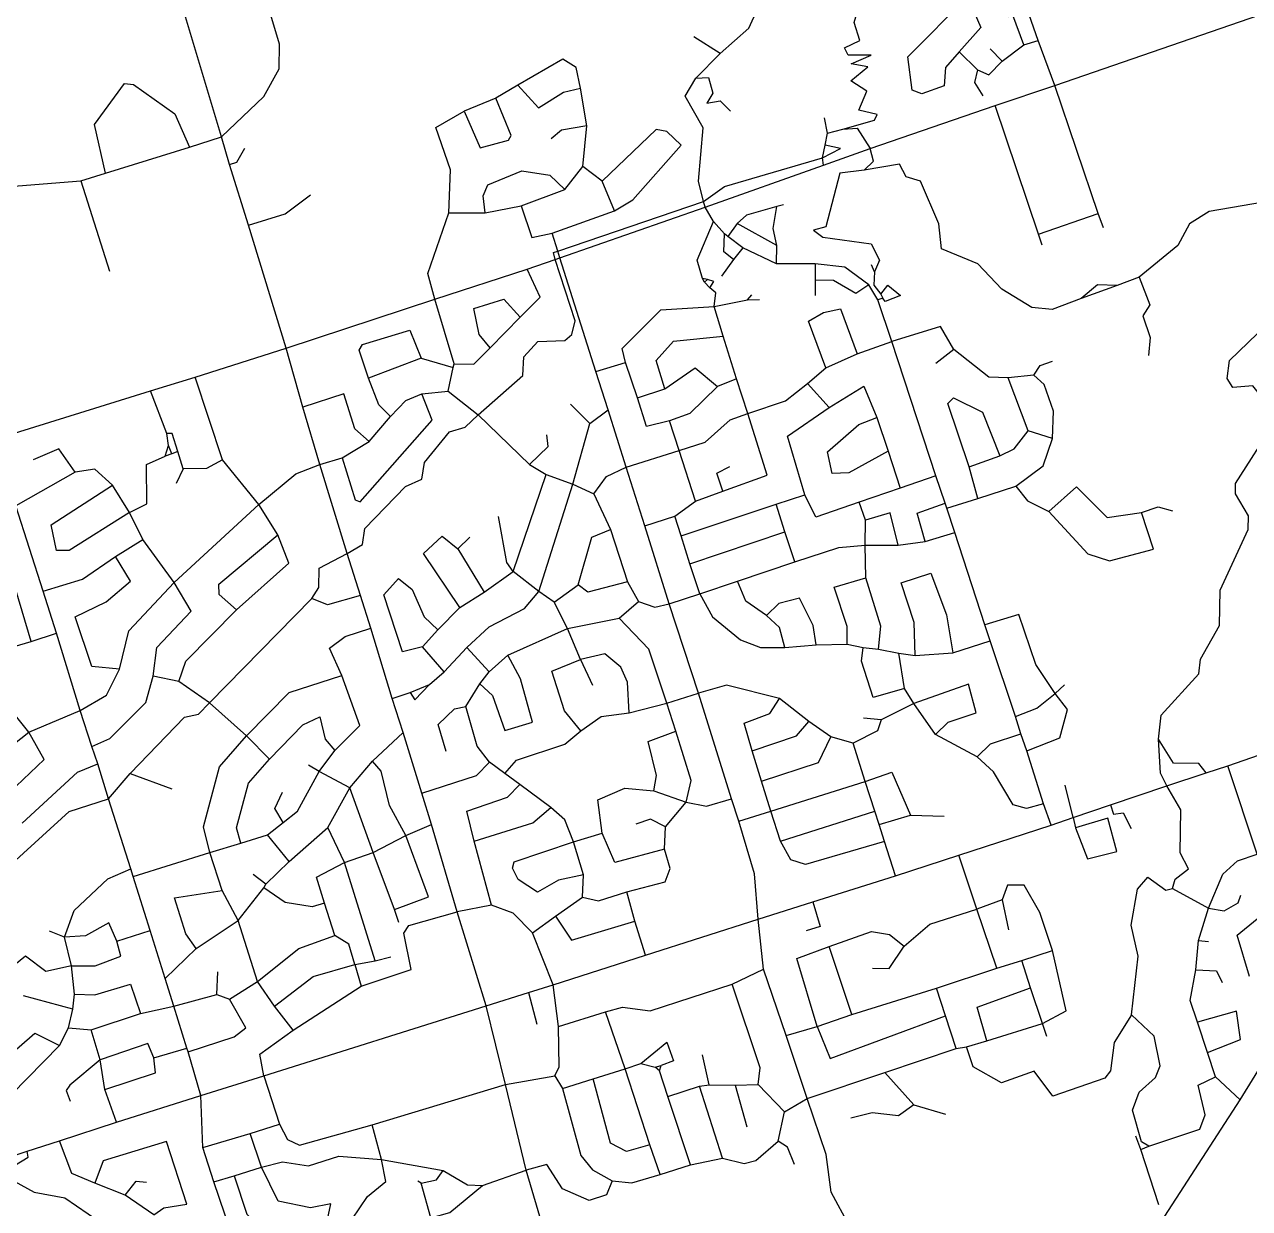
# Model space of a CAD drawing. Header units: metres. Extents: x 609554 to 651406, y 4826501 to 4857446.
# Drawn here: x 641570 to 644985, y 4846163 to 4849465 of the extents above; entities that cross this region are included whole.
import ezdxf

# ---------------------------------------------------------------- set-up
doc = ezdxf.new("R2010")
doc.units = ezdxf.units.M

msp = doc.modelspace()

# ---------------------------------------------------------------- linework, layer by layer
at = {"layer": 'ROADS'}
for points in [[(642118.6, 4849151.5), (641985.4, 4849598.6), (641841.4, 4850011.1)], [(642118.6, 4849151.5), (642237.2, 4849264.1), (642279.3, 4849341.3), (642280.2, 4849410), (642134.5, 4849898.6)], [(643851.6, 4849172.8), (643939.6, 4849197.4), (643947, 4849213.3), (643895.5, 4849225.8), (643918.6, 4849278.5), (643873.7, 4849307.6), (643921, 4849346.9), (643874.3, 4849355.1), (643930.3, 4849379.3), (643865.7, 4849378.7), (643855.7, 4849399.2), (643898.2, 4849419.7), (643882.7, 4849469.7), (643895.1, 4849511.2), (643968.9, 4849578.6), (644087.5, 4849616.9), (644132.7, 4849701.1)], [(643509.7, 4849383.6), (643589.6, 4849454.1), (643632.9, 4849550.8), (643708.5, 4849644)], [(644395.8, 4849420.2), (644326.9, 4849617.4)], [(644175.3, 4849388), (644137.3, 4849344.5), (644133.9, 4849293.4), (644071.6, 4849271.2), (644044.4, 4849281.7), (644032.9, 4849374.6), (644198.5, 4849542.5)], [(644198.5, 4849542.5), (644236, 4849456.2), (644175.3, 4849388)], [(644442.4, 4849294.2), (645202.4, 4849557.4)], [(644356, 4849407.6), (644325.2, 4849490.9), (644311.2, 4849486.4), (644303.7, 4849506.2)], [(643509.7, 4849383.6), (643435.6, 4849429.8)], [(644295.5, 4849362.7), (644261.7, 4849397.1)], [(644295.5, 4849362.7), (644356, 4849407.6)], [(644356, 4849407.6), (644395.8, 4849420.2)], [(644442.4, 4849294.2), (644395.8, 4849420.2)], [(643119.8, 4849286.9), (643108, 4849344.4), (643070.6, 4849367.6), (642944.7, 4849295.7)], [(643441.1, 4849315), (643509.7, 4849383.6)], [(644175.3, 4849388), (644226.8, 4849337.9)], [(644226.8, 4849337.9), (644258, 4849324.6), (644295.5, 4849362.7)], [(644226.8, 4849337.9), (644218.4, 4849303.2), (644241.2, 4849265.6)], [(641795.2, 4849050.4), (641764.7, 4849185.4), (641848.2, 4849300.2), (641873.6, 4849297.5), (641988.8, 4849215.8), (642029.8, 4849122.7)], [(642944.7, 4849295.7), (642883.6, 4849258.7)], [(642944.7, 4849295.7), (643002.6, 4849231.8), (643072.3, 4849276), (643119.8, 4849286.9)], [(643463.1, 4848971.1), (643448.4, 4849027.9), (643461.8, 4849176.1), (643411.8, 4849264.8), (643441.1, 4849315)], [(643441.1, 4849315), (643476.8, 4849316.4), (643488.8, 4849272.8), (643472.5, 4849244.9), (643509.5, 4849251.3), (643538.3, 4849222.9)], [(644275.7, 4849238.4), (644442.4, 4849294.2)], [(644563.2, 4848937.8), (644442.4, 4849294.2)], [(642883.6, 4849258.7), (642795.7, 4849223.1)], [(642795.7, 4849223.1), (642840.4, 4849120.9), (642919.4, 4849142.3), (642926.9, 4849155.4), (642883.6, 4849258.7)], [(643137.9, 4849182.3), (643119.8, 4849286.9)], [(642753.2, 4848939.3), (642757.3, 4849059.4), (642716.4, 4849177.6), (642795.7, 4849223.1)], [(643927.3, 4849118.5), (644275.7, 4849238.4)], [(644396.5, 4848880.1), (644275.7, 4849238.4)], [(643808.5, 4849161.2), (643799.7, 4849203.9)], [(642029.8, 4849122.7), (642118.6, 4849151.5)], [(642141.2, 4849074.4), (642118.6, 4849151.5)], [(643137.9, 4849182.3), (643066.6, 4849169.5), (643038.5, 4849145.5)], [(643126.8, 4849068.4), (643137.9, 4849182.3)], [(643214.7, 4848944.6), (643265.8, 4848975.6), (643400.2, 4849127.9), (643360.6, 4849166.2), (643331.2, 4849171.7), (643180.3, 4849028)], [(643801.9, 4849128), (643808.5, 4849161.2)], [(643808.5, 4849161.2), (643851.6, 4849172.8)], [(643851.6, 4849172.8), (643891.3, 4849175.7), (643927.3, 4849118.5)], [(641795.2, 4849050.4), (642029.8, 4849122.7)], [(642141.2, 4849074.4), (642161.9, 4849080.2), (642184.3, 4849119.4)], [(643794.2, 4849092.8), (643801.9, 4849128)], [(643794.2, 4849092.8), (643844.5, 4849118.7), (643801.9, 4849128)], [(643797.5, 4849072.7), (643927.3, 4849118.5)], [(643910.9, 4849058.4), (643936.8, 4849083.4), (643927.3, 4849118.5)], [(643463.1, 4848971.1), (643521.3, 4849012.5), (643794.2, 4849092.8)], [(643797.5, 4849072.7), (643794.2, 4849092.8)], [(641726.7, 4849028.7), (641795.2, 4849050.4)], [(642193.8, 4848905.1), (642141.2, 4849074.4)], [(642854.5, 4848939.1), (642848.2, 4848987), (642861.4, 4849017.2), (642956.5, 4849056.9), (643034.5, 4849044.4), (643076.5, 4849004.1)], [(643076.5, 4849004.1), (643126.8, 4849068.4)], [(643180.3, 4849028), (643126.8, 4849068.4)], [(643467.7, 4848955.6), (643797.5, 4849072.7)], [(643910.9, 4849058.4), (643842.6, 4849049.9), (643804.1, 4848900.6), (643769.9, 4848890.8), (643795.9, 4848871.6), (643929.8, 4848853), (643953.1, 4848806.9), (643939.3, 4848774.6)], [(644516, 4848700.8), (644434.7, 4848669.4), (644378.2, 4848675), (644295, 4848726.2), (644227.8, 4848797.2), (644126, 4848839), (644118.8, 4848908.9), (644067.5, 4849027.7), (644028.1, 4849040), (644009, 4849075.2), (643910.9, 4849058.4)], [(641318.2, 4848954.2), (641505.3, 4849010.7), (641726.7, 4849028.7)], [(641726.7, 4849028.7), (641806.7, 4848776.6)], [(643214.7, 4848944.6), (643180.3, 4849028)], [(642193.8, 4848905.1), (642296.8, 4848937), (642367.4, 4848989.3)], [(642954.6, 4848958.9), (643076.5, 4849004.1)], [(642854.5, 4848939.1), (642954.6, 4848958.9)], [(642954.6, 4848958.9), (642984.4, 4848870.4), (643041.1, 4848882.5)], [(643056.5, 4848832.4), (643463.1, 4848971.1)], [(643062.2, 4848814), (643467.7, 4848955.6)], [(643467.7, 4848955.6), (643463.1, 4848971.1)], [(643490.3, 4848915.2), (643467.7, 4848955.6)], [(643667.6, 4848956.6), (643582.9, 4848932.4), (643556.2, 4848909.2)], [(643667.4, 4848848.4), (643656.9, 4848896), (643667.6, 4848956.6)], [(643686, 4848961.8), (643667.6, 4848956.6)], [(645197.1, 4848971.9), (645150.5, 4848962.8), (645056.9, 4848974.7), (644872.6, 4848942.9), (644817.6, 4848908.6), (644784.9, 4848848.5), (644677.5, 4848759.8)], [(642713.8, 4848699), (642694.6, 4848770.2), (642753.2, 4848939.3)], [(642753.2, 4848939.3), (642854.5, 4848939.1)], [(643041.1, 4848882.5), (643214.7, 4848944.6)], [(643459.6, 4848756.1), (643444.8, 4848807.6), (643490.3, 4848915.2)], [(643521.6, 4848880.8), (643490.3, 4848915.2)], [(644396.5, 4848880.1), (644563.2, 4848937.8)], [(644577.8, 4848897.1), (644563.2, 4848937.8)], [(642299.6, 4848562), (642193.8, 4848905.1)], [(643056.5, 4848832.4), (643041.1, 4848882.5)], [(643546.2, 4848809.4), (643519.7, 4848830.4), (643521.6, 4848880.8)], [(643530.8, 4848873.6), (643521.6, 4848880.8)], [(643556.2, 4848909.2), (643530.8, 4848873.6)], [(643667.4, 4848848.4), (643556.2, 4848909.2)], [(644407, 4848848.8), (644396.5, 4848880.1)], [(644731, 4847471.9), (644738.5, 4847538.5), (644843.6, 4847654), (644848.9, 4847694.9), (644901.4, 4847788.3), (644903.6, 4847886.8), (644981.6, 4848056.5), (644982.7, 4848094), (644945.9, 4848155.3), (644946.2, 4848184.9), (645057, 4848357.6), (645055.5, 4848379.7), (644994.3, 4848457.3), (644938.4, 4848452.2), (644922.9, 4848477.4), (644928.9, 4848527.3), (645007.1, 4848602.6), (645111.6, 4848631.1), (645232.8, 4848741), (645349.2, 4848796.9), (645385.3, 4848865.4), (645418.1, 4848882)], [(643572.9, 4848841.4), (643530.8, 4848873.6)], [(643666.7, 4848797.4), (643667.4, 4848848.4)], [(643049.3, 4848809.4), (643044.5, 4848828.4), (643056.5, 4848832.4)], [(643049.3, 4848809.4), (643062.2, 4848814)], [(643062.2, 4848814), (643056.5, 4848832.4)], [(643162.8, 4848496.6), (643062.2, 4848814)], [(643572.9, 4848841.4), (643546.2, 4848809.4)], [(643666.7, 4848797.4), (643572.9, 4848841.4)], [(642713.8, 4848699), (642971.3, 4848782.1)], [(642834.8, 4848375.9), (642958.7, 4848485.3), (642961.9, 4848537.6), (643000.5, 4848580.3), (643076.1, 4848583.6), (643095.8, 4848600.3), (643105.1, 4848638.5), (643049.3, 4848809.4)], [(642951.6, 4848648.5), (643007, 4848704.2), (642971.3, 4848782.1)], [(642971.3, 4848782.1), (643049.3, 4848809.4)], [(643546.2, 4848809.4), (643512.8, 4848762.4)], [(643773.9, 4848796.9), (643666.7, 4848797.4)], [(643773.9, 4848796.9), (643774.1, 4848751.2)], [(643923.6, 4848738.4), (643857.1, 4848787.9), (643773.9, 4848796.9)], [(643939.3, 4848774.6), (643931.3, 4848794)], [(643465.4, 4848745.6), (643459.6, 4848756.1)], [(643473.5, 4848753.3), (643459.6, 4848756.1)], [(643473.5, 4848753.3), (643465.4, 4848745.6)], [(643480.9, 4848730.2), (643465.4, 4848745.6)], [(643480.9, 4848730.2), (643492, 4848747.8), (643473.5, 4848753.3)], [(643774.1, 4848751.2), (643774.2, 4848708.7)], [(643923.6, 4848738.4), (643887.1, 4848714), (643825.2, 4848750.8), (643774.1, 4848751.2)], [(643939.3, 4848774.6), (643937.9, 4848737.6), (643957.6, 4848712.4)], [(644677.5, 4848759.8), (644616.5, 4848737)], [(644677.5, 4848759.8), (644707.3, 4848682.5), (644687.5, 4848652.3), (644707.8, 4848591.8), (644703.3, 4848541.9)], [(643492.5, 4848678.1), (643496.9, 4848716.1), (643480.9, 4848730.2)], [(643585.1, 4848696.8), (643597.9, 4848710.8)], [(643948.7, 4848696.3), (643923.6, 4848738.4)], [(643957.6, 4848712.4), (643976.8, 4848737.5), (644011.8, 4848708.8), (643969.5, 4848692.2), (643962.7, 4848701.7)], [(643957.6, 4848712.4), (643962.7, 4848701.7)], [(644616.5, 4848737), (644561.4, 4848738.1), (644516, 4848700.8)], [(644616.5, 4848737), (644516, 4848700.8)], [(642299.6, 4848562), (642713.8, 4848699)], [(642767.6, 4848518.2), (642713.8, 4848699)], [(642868.2, 4848563.1), (642837.6, 4848600), (642822.1, 4848672.4), (642906.1, 4848698.4), (642951.6, 4848648.5)], [(643245.7, 4848522.2), (643236, 4848561), (643343.4, 4848668.9), (643492.5, 4848678.1)], [(643492.5, 4848678.1), (643585.1, 4848696.8)], [(643517.4, 4848595.3), (643492.5, 4848678.1)], [(643585.1, 4848696.8), (643618.9, 4848697.3)], [(643962.7, 4848701.7), (643948.7, 4848696.3)], [(643988.3, 4848580.7), (643948.7, 4848696.3)], [(642868.2, 4848563.1), (642951.6, 4848648.5)], [(643803.5, 4848507.2), (643755.1, 4848636.8), (643797, 4848661.3), (643844.7, 4848671.3), (643890.9, 4848546.4)], [(642528.8, 4848478.2), (642502.7, 4848556.2), (642512.3, 4848572.3), (642643.6, 4848612.3), (642676, 4848534.3)], [(644160.7, 4848558.4), (644124, 4848622.5), (643988.3, 4848580.7)], [(643354.9, 4848448.4), (643330.8, 4848527.8), (643379.4, 4848581.4), (643517.4, 4848595.3)], [(643554.6, 4848476.2), (643517.4, 4848595.3)], [(643890.9, 4848546.4), (643988.3, 4848580.7)], [(644110.6, 4848205.6), (643988.3, 4848580.7)], [(642045.2, 4848481.4), (642299.6, 4848562)], [(642345.8, 4848397.7), (642299.6, 4848562)], [(642767.6, 4848518.2), (642822.5, 4848517.6), (642868.2, 4848563.1)], [(643803.5, 4848507.2), (643890.9, 4848546.4)], [(644160.7, 4848558.4), (644110.1, 4848519.2)], [(644311.8, 4848479), (644258.1, 4848481.1), (644160.7, 4848558.4)], [(642676, 4848534.3), (642528.8, 4848478.2)], [(642676, 4848534.3), (642765.3, 4848508.1)], [(642750.5, 4848442.3), (642765.3, 4848508.1)], [(642765.3, 4848508.1), (642767.6, 4848518.2)], [(643162.8, 4848496.6), (643245.7, 4848522.2)], [(643278.8, 4848423), (643245.7, 4848522.2)], [(643354.9, 4848448.4), (643439.8, 4848506.8), (643501.7, 4848455.1)], [(643753.1, 4848463), (643803.5, 4848507.2)], [(644384.1, 4848486.7), (644401.8, 4848513.4), (644435.8, 4848525.5)], [(641921, 4848443), (642045.2, 4848481.4)], [(642122, 4848250.5), (642045.2, 4848481.4)], [(642590.3, 4848371.7), (642557.7, 4848403.9), (642528.8, 4848478.2)], [(643197.1, 4848389.9), (643162.8, 4848496.6)], [(643554.6, 4848476.2), (643501.7, 4848455.1)], [(643586.7, 4848380), (643554.6, 4848476.2)], [(644384.1, 4848486.7), (644311.8, 4848479)], [(644367.8, 4848331.8), (644311.8, 4848479)], [(644435.5, 4848310.1), (644438.5, 4848386.1), (644412.7, 4848460.3), (644384.1, 4848486.7)], [(641499.5, 4848311.5), (641921, 4848443)], [(641966.2, 4848324.3), (641921, 4848443)], [(642531.1, 4848301.8), (642490.7, 4848336.6), (642459.8, 4848434.6), (642345.8, 4848397.7)], [(642455.4, 4848255.7), (642491.8, 4848138.8), (642505.5, 4848133), (642706.4, 4848361.5), (642677.1, 4848434.9)], [(642590.3, 4848371.7), (642632.6, 4848416.3), (642677.1, 4848434.9)], [(642677.1, 4848434.9), (642750.5, 4848442.3)], [(642750.5, 4848442.3), (642834.8, 4848375.9)], [(643278.8, 4848423), (643354.9, 4848448.4)], [(643501.7, 4848455.1), (643424.7, 4848379.3), (643367.9, 4848358.9)], [(643586.7, 4848380), (643691.7, 4848415.1), (643753.1, 4848463)], [(643813, 4848396.8), (643753.1, 4848463)], [(643813, 4848396.8), (643909.8, 4848456.1), (643946.1, 4848368.9)], [(643146.2, 4848351.6), (643092, 4848406.1)], [(643367.9, 4848358.9), (643304.1, 4848343.5), (643278.8, 4848423)], [(644203.2, 4848231.2), (644143.6, 4848407.8), (644159.8, 4848423.2), (644240.6, 4848383.9), (644288.6, 4848261.4)], [(642393.1, 4848237.6), (642345.8, 4848397.7)], [(642469.4, 4847989.1), (642512.4, 4848014.1), (642518.2, 4848059.3), (642631.6, 4848176.2), (642677.5, 4848196.5), (642685.3, 4848242.7), (642754.3, 4848328.4), (642798.4, 4848341.3), (642834.8, 4848375.9)], [(642531.1, 4848301.8), (642590.3, 4848371.7)], [(642834.8, 4848375.9), (642977.3, 4848237.3)], [(643146.2, 4848351.6), (643197.1, 4848389.9)], [(643247.4, 4848229.8), (643197.1, 4848389.9)], [(643394.8, 4848276.2), (643467.6, 4848299.6), (643537.3, 4848361.8), (643586.7, 4848380)], [(643517, 4848163.4), (643640.5, 4848207.8), (643586.7, 4848380)], [(643745.4, 4848153.2), (643697.2, 4848316.3), (643813, 4848396.8)], [(643977.3, 4848274.5), (643868.3, 4848214.3), (643821.4, 4848212.7), (643808.1, 4848273), (643896.3, 4848349.1), (643946.1, 4848368.9)], [(643946.1, 4848368.9), (643977.3, 4848274.5)], [(643098.6, 4848182.2), (643146.2, 4848351.6)], [(643394.8, 4848276.2), (643367.9, 4848358.9)], [(644288.6, 4848261.4), (644329.1, 4848280.8), (644367.8, 4848331.8)], [(644435.5, 4848310.1), (644367.8, 4848331.8)], [(641971.6, 4848290.4), (641966.2, 4848324.3)], [(641997.2, 4848274), (641981.2, 4848324.1), (641966.2, 4848324.3)], [(642455.4, 4848255.7), (642531.1, 4848301.8)], [(642977.3, 4848237.3), (643029.8, 4848287.6), (643025.6, 4848320.2)], [(644333.5, 4848177.2), (644409.7, 4848234.2), (644435.5, 4848310.1)], [(641710.6, 4848216.3), (641665.8, 4848281.5), (641593.8, 4848250.2)], [(641961.7, 4848260.9), (641971.6, 4848290.4)], [(641980.3, 4848267.1), (641961.7, 4848260.9)], [(641980.3, 4848267.1), (641971.6, 4848290.4)], [(641997.2, 4848274), (641980.3, 4848267.1)], [(642012.1, 4848225.6), (641997.2, 4848274)], [(643247.4, 4848229.8), (643394.8, 4848276.2)], [(643440.5, 4848135.7), (643394.8, 4848276.2)], [(643977.3, 4848274.5), (644011.1, 4848171.7)], [(641862.2, 4848104), (641910.4, 4848127.8), (641909.8, 4848237.8), (641961.7, 4848260.9)], [(642122, 4848250.5), (642077, 4848226.4), (642012.1, 4848225.6)], [(642222.8, 4848125.6), (642122, 4848250.5)], [(642222.8, 4848125.6), (642326.4, 4848211.4), (642393.1, 4848237.6)], [(642393.1, 4848237.6), (642455.4, 4848255.7)], [(642469.4, 4847989.1), (642393.1, 4848237.6)], [(642977.3, 4848237.3), (643024.1, 4848209.6)], [(643157.2, 4848155.6), (643192, 4848204.1), (643247.4, 4848229.8)], [(643298.8, 4848066.7), (643247.4, 4848229.8)], [(643517, 4848163.4), (643500.4, 4848213.7), (643536.1, 4848232.1)], [(644203.2, 4848231.2), (644288.6, 4848261.4)], [(644228, 4848142.8), (644203.2, 4848231.2)], [(641710.6, 4848216.3), (641545.8, 4848122.3)], [(641815.1, 4848180.2), (641766, 4848224.3), (641710.6, 4848216.3)], [(642012.1, 4848225.6), (641992.5, 4848184.6)], [(642932, 4847939.1), (643024.1, 4848209.6)], [(643024.1, 4848209.6), (643098.6, 4848182.2)], [(644110.6, 4848205.6), (644011.1, 4848171.7)], [(644136.6, 4848129.9), (644110.6, 4848205.6)], [(641862.2, 4848104), (641694.6, 4847997.4), (641658.9, 4847997.3), (641644.2, 4848069.4), (641815.1, 4848180.2)], [(641862.2, 4848104), (641815.1, 4848180.2)], [(643003.5, 4847883.5), (643098.6, 4848182.2)], [(643098.6, 4848182.2), (643157.2, 4848155.6)], [(643440.5, 4848135.7), (643517, 4848163.4)], [(644011.1, 4848171.7), (643897.2, 4848132.5)], [(644228, 4848142.8), (644333.5, 4848177.2)], [(644333.5, 4848177.2), (644365.9, 4848136), (644425.7, 4848106.7)], [(644425.7, 4848106.7), (644502.6, 4848174.8), (644587.8, 4848090.1), (644683.5, 4848104)], [(643157.2, 4848155.6), (643203.5, 4848055.8)], [(643383.2, 4848093.1), (643440.5, 4848135.7)], [(643400.9, 4848038.1), (643665.1, 4848127.1)], [(643665.1, 4848127.1), (643745.4, 4848153.2)], [(643689.6, 4848050.1), (643665.1, 4848127.1)], [(643897.2, 4848132.5), (643775.8, 4848090.6), (643745.4, 4848153.2)], [(643914.9, 4848082.4), (643897.2, 4848132.5)], [(644080.9, 4848022.5), (644058.1, 4848101.6), (644136.6, 4848129.9)], [(644141.2, 4848115.5), (644136.6, 4848129.9)], [(644141.2, 4848115.5), (644228, 4848142.8)], [(641622, 4847884.7), (641545.8, 4848122.3)], [(641899.6, 4848028.7), (641862.2, 4848104)], [(641987.1, 4847908.3), (642222.8, 4848125.6)], [(642276.1, 4848041.5), (642222.8, 4848125.6)], [(642932, 4847939.1), (642914.6, 4847964.5), (642891, 4848092.6)], [(643298.8, 4848066.7), (643383.2, 4848093.1)], [(643400.9, 4848038.1), (643383.2, 4848093.1)], [(644005.2, 4848012.9), (643983.1, 4848102.3), (643914.9, 4848082.4)], [(644163.2, 4848048.1), (644141.2, 4848115.5)], [(644425.7, 4848106.7), (644534.1, 4847988.5), (644594.3, 4847968.4), (644717.2, 4848001.1), (644683.5, 4848104)], [(644683.5, 4848104), (644730.1, 4848119.2), (644770.4, 4848108.2)], [(643367.4, 4847848.7), (643298.8, 4848066.7)], [(643913.8, 4848012.1), (643914.9, 4848082.4)], [(641823.6, 4847981.3), (641899.6, 4848028.7)], [(641987.1, 4847908.3), (641899.6, 4848028.7)], [(642160.8, 4847832.5), (642112.8, 4847874.5), (642111.5, 4847903.5), (642276.1, 4848041.5)], [(642160.8, 4847832.5), (642306.6, 4847962), (642276.1, 4848041.5)], [(642783, 4847838.7), (642682.5, 4847989.7), (642733.8, 4848037.3), (642778, 4848002.7)], [(642778, 4848002.7), (642811.2, 4848034.4)], [(643113.5, 4847902.2), (643151.6, 4848035.3), (643203.5, 4848055.8)], [(643203.5, 4848055.8), (643250.5, 4847910.3)], [(643424.6, 4847960.9), (643400.9, 4848038.1)], [(643424.6, 4847960.9), (643689.6, 4848050.1)], [(643717.4, 4847966.4), (643689.6, 4848050.1)], [(644080.9, 4848022.5), (644163.2, 4848048.1)], [(644247.4, 4847790.7), (644163.2, 4848048.1)], [(642778, 4848002.7), (642851.1, 4847881.3)], [(643717.4, 4847966.4), (643839.7, 4848006.2), (643913.8, 4848012.1)], [(643913.8, 4848012.1), (644005.2, 4848012.9)], [(643915.5, 4847921.1), (643913.8, 4848012.1)], [(644005.2, 4848012.9), (644080.9, 4848022.5)], [(641622, 4847884.7), (641731.3, 4847917.6), (641823.6, 4847981.3)], [(641834.5, 4847666.6), (641757.3, 4847674.1), (641711.2, 4847812.2), (641797.8, 4847854.8), (641865.4, 4847912.1), (641823.6, 4847981.3)], [(642370.6, 4847864.2), (642390.3, 4847894.8), (642391.5, 4847948.7), (642469.4, 4847989.1)], [(642506.7, 4847872.1), (642469.4, 4847989.1)], [(643453, 4847876.7), (643424.6, 4847960.9)], [(643557.8, 4847912), (643717.4, 4847966.4)], [(641588.3, 4847744), (641528.2, 4847947.9)], [(642851.1, 4847881.3), (642932, 4847939.1)], [(643003.5, 4847883.5), (642932, 4847939.1)], [(644052.7, 4847704.7), (644050.3, 4847797.1), (644013.6, 4847907.7), (644096.9, 4847934.3), (644140.2, 4847818.7), (644158.2, 4847712.2)], [(641834.5, 4847666.6), (641860.6, 4847774), (641987.1, 4847908.3)], [(641928.6, 4847647), (641939, 4847727.4), (642034.2, 4847828.1), (641987.1, 4847908.3)], [(642679.1, 4847729.2), (642624, 4847715), (642571.7, 4847874.1), (642612.5, 4847919.7), (642650.7, 4847889), (642684.3, 4847812.5), (642721.7, 4847776.4)], [(643046.1, 4847853.5), (643113.5, 4847902.2)], [(643250.5, 4847910.3), (643140.1, 4847881.8), (643113.5, 4847902.2)], [(643250.5, 4847910.3), (643281.3, 4847855)], [(643453, 4847876.7), (643557.8, 4847912)], [(643638.2, 4847816.1), (643580.7, 4847856.6), (643557.8, 4847912)], [(643863.2, 4847736.3), (643863.6, 4847785.7), (643826.7, 4847895.6), (643915.5, 4847921.1)], [(643950.4, 4847722.3), (643956.9, 4847786.8), (643915.5, 4847921.1)], [(641658.8, 4847767.2), (641622, 4847884.7)], [(642085.3, 4847572.7), (642370.6, 4847864.2)], [(642506.7, 4847872.1), (642414.7, 4847846), (642370.6, 4847864.2)], [(642535.7, 4847781.2), (642506.7, 4847872.1)], [(642783, 4847838.7), (642851.1, 4847881.3)], [(642802.5, 4847726.8), (642865.5, 4847784.7), (642963.7, 4847836.2), (643003.5, 4847883.5)], [(643046.1, 4847853.5), (643003.5, 4847883.5)], [(643227.3, 4847809.3), (643281.3, 4847855)], [(643281.3, 4847855), (643327.2, 4847840), (643367.4, 4847848.7)], [(643367.4, 4847848.7), (643453, 4847876.7)], [(643453, 4847876.7), (643487.8, 4847813.1), (643566, 4847748.5), (643621.3, 4847727.5), (643689.3, 4847727)], [(643776.5, 4847734.5), (643768.5, 4847788.2), (643730.4, 4847865), (643673.1, 4847850.2), (643638.2, 4847816.1)], [(641999.7, 4847632.1), (642019.8, 4847688.9), (642160.8, 4847832.5)], [(642721.7, 4847776.4), (642783, 4847838.7)], [(643083.5, 4847780.3), (643046.1, 4847853.5)], [(643448.9, 4847599.7), (643367.4, 4847848.7)], [(643083.5, 4847780.3), (643227.3, 4847809.3)], [(643360.7, 4847572.1), (643310.6, 4847722.1), (643227.3, 4847809.3)], [(643689.3, 4847727), (643674.8, 4847782.7), (643638.2, 4847816.1)], [(644443, 4847598.4), (644389, 4847679.4), (644341.5, 4847819.1), (644247.4, 4847790.7)], [(644261.8, 4847745.5), (644247.4, 4847790.7)], [(641588.3, 4847744), (641658.8, 4847767.2)], [(641724.6, 4847551.5), (641658.8, 4847767.2)], [(642454.2, 4847648.7), (642420.4, 4847725.1), (642463.4, 4847757.9), (642535.7, 4847781.2)], [(642594.4, 4847585.2), (642535.7, 4847781.2)], [(642679.1, 4847729.2), (642721.7, 4847776.4)], [(642916.9, 4847705.8), (643083.5, 4847780.3)], [(643120.1, 4847693.9), (643083.5, 4847780.3)], [(641525.3, 4847725.6), (641588.3, 4847744)], [(642740.2, 4847659.2), (642679.1, 4847729.2)], [(642740.2, 4847659.2), (642802.5, 4847726.8)], [(642865, 4847659.4), (642802.5, 4847726.8)], [(643689.3, 4847727), (643776.5, 4847734.5)], [(643776.5, 4847734.5), (643863.2, 4847736.3)], [(643863.2, 4847736.3), (643908.4, 4847727.6)], [(644023.3, 4847612.5), (643936.2, 4847587.3), (643903.1, 4847688.8), (643908.4, 4847727.6)], [(643908.4, 4847727.6), (643950.4, 4847722.3)], [(643950.4, 4847722.3), (644007.3, 4847711.1)], [(644158.2, 4847712.2), (644261.8, 4847745.5)], [(644332.2, 4847535), (644261.8, 4847745.5)], [(642839.5, 4847625.9), (642874.1, 4847593), (642908.8, 4847495.6), (642986.1, 4847518.7), (642953, 4847640), (642916.9, 4847705.8)], [(642865, 4847659.4), (642916.9, 4847705.8)], [(643120.5, 4847494.4), (643075.6, 4847550.6), (643040.3, 4847661.4), (643120.1, 4847693.9)], [(643255.8, 4847544.9), (643250.5, 4847630), (643232.6, 4847672.1), (643187.4, 4847709.4), (643120.1, 4847693.9)], [(643120.1, 4847693.9), (643152.9, 4847622)], [(644023.3, 4847612.5), (644007.3, 4847711.1)], [(644007.3, 4847711.1), (644052.7, 4847704.7)], [(644052.7, 4847704.7), (644158.2, 4847712.2)], [(641724.6, 4847551.5), (641798.4, 4847593.8), (641834.5, 4847666.6)], [(642189.1, 4847480.7), (642308, 4847602), (642454.2, 4847648.7)], [(642434.5, 4847440.3), (642504.8, 4847509.6), (642454.2, 4847648.7)], [(642698.7, 4847623.6), (642740.2, 4847659.2)], [(642839.5, 4847625.9), (642865, 4847659.4)], [(641757.5, 4847451), (641807.9, 4847473), (641908.1, 4847573.8), (641928.6, 4847647)], [(641999.7, 4847632.1), (641928.6, 4847647)], [(642085.3, 4847572.7), (641999.7, 4847632.1)], [(642644.8, 4847601.5), (642698.7, 4847623.6)], [(642644.8, 4847601.5), (642657.6, 4847581.3), (642698.7, 4847623.6)], [(642799.8, 4847562.9), (642839.5, 4847625.9)], [(643674.6, 4847584.6), (643527, 4847622), (643448.9, 4847599.7)], [(644109.3, 4847484.1), (644144.6, 4847518.9), (644223.1, 4847544.9), (644202, 4847625.3), (644048.8, 4847571.3)], [(644443, 4847598.4), (644469.3, 4847623)], [(641582.2, 4847490.9), (641544.5, 4847537.2), (641522.5, 4847600.8)], [(642594.4, 4847585.2), (642644.8, 4847601.5)], [(642625.2, 4847489.8), (642594.4, 4847585.2)], [(643360.7, 4847572.1), (643448.9, 4847599.7)], [(643540.5, 4847305.5), (643448.9, 4847599.7)], [(643598.1, 4847439.3), (643576, 4847516), (643648.1, 4847542.7), (643674.6, 4847584.6)], [(643756.5, 4847521), (643674.6, 4847584.6)], [(644048.8, 4847571.3), (644023.3, 4847612.5)], [(644332.2, 4847535), (644392.2, 4847557.7), (644443, 4847598.4)], [(644364, 4847438.6), (644456.1, 4847475.4), (644477.3, 4847554.3), (644443, 4847598.4)], [(641582.2, 4847490.9), (641724.6, 4847551.5)], [(641757.5, 4847451), (641724.6, 4847551.5)], [(641863.9, 4847375.8), (642016.2, 4847532.8), (642054.4, 4847541.2), (642085.3, 4847572.7)], [(642189.1, 4847480.7), (642085.3, 4847572.7)], [(642745, 4847436.7), (642723.2, 4847512.4), (642768.3, 4847556.1), (642799.8, 4847562.9)], [(642866.2, 4847407.7), (642832, 4847451.6), (642799.8, 4847562.9)], [(643255.8, 4847544.9), (643360.7, 4847572.1)], [(643385.6, 4847493.5), (643360.7, 4847572.1)], [(644048.8, 4847571.3), (643958.3, 4847525.3)], [(644109.3, 4847484.1), (644048.8, 4847571.3)], [(642252.4, 4847416), (642345.5, 4847511.7), (642392.9, 4847533.6), (642408.1, 4847471.8), (642434.5, 4847440.3)], [(643120.5, 4847494.4), (643177.2, 4847534.4), (643255.8, 4847544.9)], [(643598.1, 4847439.3), (643722.3, 4847480.7), (643756.5, 4847521)], [(643818, 4847478.2), (643756.5, 4847521)], [(643958.3, 4847525.3), (643948, 4847494.5), (643879.7, 4847460.6)], [(643958.3, 4847525.3), (643908.9, 4847530.3)], [(644347.6, 4847486.4), (644332.2, 4847535)], [(641512.1, 4847283.6), (641527.3, 4847321.9), (641624.5, 4847414.6), (641582.2, 4847490.9)], [(641514.5, 4847437.6), (641582.2, 4847490.9)], [(642086.8, 4847155), (642068.8, 4847226.7), (642113, 4847394.5), (642189.1, 4847480.7)], [(642252.4, 4847416), (642189.1, 4847480.7)], [(642539.5, 4847410.2), (642625.2, 4847489.8)], [(642677.1, 4847321.3), (642625.2, 4847489.8)], [(642909.3, 4847375.8), (642941.4, 4847412.8), (643076.5, 4847457.5), (643120.5, 4847494.4)], [(643324.7, 4847327.1), (643331.3, 4847369.8), (643308.2, 4847465.3), (643385.6, 4847493.5)], [(643414.5, 4847295.6), (643428.3, 4847356.6), (643385.6, 4847493.5)], [(643624.4, 4847354.7), (643783.1, 4847406.8), (643818, 4847478.2)], [(643879.7, 4847460.6), (643818, 4847478.2)], [(644226.2, 4847421.8), (644109.3, 4847484.1)], [(644226.2, 4847421.8), (644263, 4847458.1), (644347.6, 4847486.4)], [(644364, 4847438.6), (644347.6, 4847486.4)], [(644924.2, 4847397.5), (645168.2, 4847481.4)], [(641773.7, 4847402.3), (641757.5, 4847451)], [(643913.4, 4847353.9), (643879.7, 4847460.6)], [(644754.7, 4847341.1), (644736.5, 4847376.5), (644731, 4847471.9)], [(644864.7, 4847377.7), (644844.2, 4847403.9), (644773, 4847404.7), (644731, 4847471.9)], [(642172.4, 4847181.5), (642160.9, 4847224.3), (642193.9, 4847348.9), (642252.4, 4847416)], [(642391.4, 4847381.5), (642434.5, 4847440.3)], [(642476.7, 4847336.1), (642539.5, 4847410.2)], [(642633.2, 4847203.3), (642587.1, 4847286.1), (642563.7, 4847382.6), (642539.5, 4847410.2)], [(643624.4, 4847354.7), (643598.1, 4847439.3)], [(644411, 4847290.7), (644363.6, 4847278.1), (644326.2, 4847288.8), (644271.5, 4847380.6), (644226.2, 4847421.8)], [(644411, 4847290.7), (644364, 4847438.6)], [(641562.9, 4847237.5), (641717.9, 4847379.3), (641773.7, 4847402.3)], [(641804.2, 4847305.1), (641773.7, 4847402.3)], [(641804.2, 4847305.1), (641863.9, 4847375.8)], [(641863.9, 4847375.8), (641980.4, 4847333.2)], [(642291.1, 4847238.7), (642330.4, 4847270.4), (642391.4, 4847381.5)], [(642391.4, 4847381.5), (642361.9, 4847399)], [(642476.7, 4847336.1), (642391.4, 4847381.5)], [(642677.1, 4847321.3), (642829.9, 4847370.4), (642866.2, 4847407.7)], [(642909.3, 4847375.8), (642866.2, 4847407.7)], [(642950.4, 4847345), (642909.3, 4847375.8)], [(643913.4, 4847353.9), (643987.8, 4847379.2), (644039.6, 4847259.6)], [(644754.7, 4847341.1), (644864.7, 4847377.7)], [(644864.7, 4847377.7), (644924.2, 4847397.5)], [(645006.1, 4847150.9), (644924.2, 4847397.5)], [(642823.5, 4847186.8), (642803.4, 4847270.5), (642916.2, 4847309.8), (642950.4, 4847345)], [(643036.9, 4847280.9), (642950.4, 4847345)], [(643650.7, 4847270.7), (643624.4, 4847354.7)], [(643650.7, 4847270.7), (643913.4, 4847353.9)], [(643940.7, 4847271.1), (643913.4, 4847353.9)], [(644493.5, 4847253.1), (644471.1, 4847342.9)], [(642291.1, 4847238.7), (642267.7, 4847278.3), (642289.1, 4847323.7)], [(642415, 4847224.9), (642476.7, 4847336.1)], [(642541.9, 4847155.6), (642476.7, 4847336.1)], [(642704.5, 4847233.2), (642677.1, 4847321.3)], [(643180.2, 4847209.4), (643167.9, 4847302.6), (643243.3, 4847334.9), (643324.7, 4847327.1)], [(643324.7, 4847327.1), (643414.5, 4847295.6)], [(644597.9, 4847288.3), (644754.7, 4847341.1)], [(644770.2, 4847055.1), (644777.9, 4847080.7), (644814.7, 4847110), (644792.1, 4847154.9), (644793.6, 4847274.6), (644754.7, 4847341.1)], [(641401.5, 4847004), (641458.6, 4847054.6), (641516.1, 4847074.7), (641545.5, 4847134.2), (641694.2, 4847269.9), (641804.2, 4847305.1)], [(641865.7, 4847110), (641804.2, 4847305.1)], [(642823.5, 4847186.8), (642986.5, 4847238.6), (643036.9, 4847280.9)], [(643100, 4847184.8), (643076.2, 4847246.4), (643036.9, 4847280.9)], [(643356.4, 4847227), (643414.5, 4847295.6)], [(643414.5, 4847295.6), (643471, 4847284.5), (643540.5, 4847305.5)], [(643561.5, 4847242.4), (643540.5, 4847305.5)], [(644432.1, 4847231.5), (644411, 4847290.7)], [(644493.5, 4847253.1), (644597.9, 4847288.3)], [(644597.9, 4847288.3), (644605.9, 4847262), (644632.9, 4847266.4), (644655.6, 4847222.5)], [(643356.4, 4847227), (643314.8, 4847248.5), (643273.8, 4847234.7)], [(643561.5, 4847242.4), (643650.7, 4847270.7)], [(643615.5, 4846969.7), (643605.2, 4847096.3), (643561.5, 4847242.4)], [(643677.8, 4847186.9), (643650.7, 4847270.7)], [(643677.8, 4847186.9), (643940.7, 4847271.1)], [(643952.4, 4847233.6), (643940.7, 4847271.1)], [(643952.4, 4847233.6), (644039.6, 4847259.6)], [(644039.6, 4847259.6), (644134.2, 4847257.1)], [(644432.1, 4847231.5), (644493.5, 4847253.1)], [(644493.5, 4847253.1), (644500.4, 4847223.8)], [(644500.4, 4847223.8), (644533.6, 4847137.4), (644615.6, 4847157.8), (644590.5, 4847251.4), (644500.4, 4847223.8)], [(642172.4, 4847181.5), (642247.6, 4847204.9)], [(642247.6, 4847204.9), (642291.1, 4847238.7)], [(642307.5, 4847130), (642247.6, 4847204.9)], [(642307.5, 4847130), (642415, 4847224.9)], [(642461.7, 4847127.8), (642415, 4847224.9)], [(642633.2, 4847203.3), (642704.5, 4847233.2)], [(642776.4, 4846990.4), (642704.5, 4847233.2)], [(643100, 4847184.8), (643180.2, 4847209.4)], [(643354, 4847164.6), (643215.8, 4847127.8), (643180.2, 4847209.4)], [(643354, 4847164.6), (643356.4, 4847227)], [(643967, 4847185.9), (643952.4, 4847233.6)], [(644174.9, 4847147.9), (644432.1, 4847231.5)], [(642086.8, 4847155), (642172.4, 4847181.5)], [(642541.9, 4847155.6), (642633.2, 4847203.3)], [(642601, 4846996.3), (642695.6, 4847032), (642633.2, 4847203.3)], [(642871.8, 4847008.7), (642823.5, 4847186.8)], [(643128.5, 4847093.5), (643058.7, 4847078.6), (643000.3, 4847045.2), (642945.8, 4847079.9), (642930, 4847111.4), (642934.9, 4847129.8), (643100, 4847184.8)], [(643128.5, 4847093.5), (643100, 4847184.8)], [(643967, 4847185.9), (643747.5, 4847121.8), (643706.7, 4847135.4), (643677.8, 4847186.9)], [(643998.5, 4847090.6), (643967, 4847185.9)], [(641872.8, 4847088.1), (642086.8, 4847155)], [(642120.6, 4847049.6), (642086.8, 4847155)], [(642461.7, 4847127.8), (642541.9, 4847155.6)], [(642601, 4846996.3), (642541.9, 4847155.6)], [(643249.3, 4847045.8), (643356.1, 4847073.4), (643370.3, 4847110.8), (643354, 4847164.6)], [(643998.5, 4847090.6), (644174.9, 4847147.9)], [(644224.6, 4846997.7), (644174.9, 4847147.9)], [(644870.5, 4847000.5), (644910.4, 4847095.2), (644951.8, 4847131.9), (645006.1, 4847150.9)], [(641681, 4846919.6), (641708.1, 4846994.1), (641802.1, 4847081.8), (641865.7, 4847110)], [(641872.8, 4847088.1), (641865.7, 4847110)], [(642242.4, 4847066.8), (642307.5, 4847130)], [(642406.5, 4847014), (642383.9, 4847086.3), (642461.7, 4847127.8)], [(642547.5, 4846853.3), (642461.7, 4847127.8)], [(641920.2, 4846937.6), (641872.8, 4847088.1)], [(642242.4, 4847066.8), (642207.2, 4847094.2)], [(643125.7, 4847030.9), (643128.5, 4847093.5)], [(643767.9, 4847017.8), (643998.5, 4847090.6)], [(644655.9, 4846702.8), (644674.5, 4846866.3), (644655.3, 4846952.6), (644673.1, 4847053.2), (644701.9, 4847086.8), (644751.8, 4847050.8), (644770.2, 4847055.1)], [(642048.4, 4846887.3), (642019.5, 4846928.7), (641987.9, 4847029.2), (642120.6, 4847049.6)], [(642165.4, 4846965.4), (642120.6, 4847049.6)], [(642165.4, 4846965.4), (642236.6, 4847057)], [(642236.6, 4847057), (642242.4, 4847066.8)], [(642406.5, 4847014), (642371.3, 4847004.2), (642296, 4847016.4), (642236.6, 4847057)], [(643125.7, 4847030.9), (643169.8, 4847020.5), (643249.3, 4847045.8)], [(643271.2, 4846963.6), (643249.3, 4847045.8)], [(644435.7, 4846882.5), (644400.8, 4846987.9), (644356.6, 4847064.1), (644310.8, 4847064.3), (644295.7, 4847023)], [(644770.2, 4847055.1), (644870.5, 4847000.5)], [(644870.5, 4847000.5), (644914.2, 4846993.2), (644953.1, 4847015), (644960.9, 4847036.1)], [(642435.3, 4846923.8), (642406.5, 4847014)], [(642871.8, 4847008.7), (642776.4, 4846990.4)], [(642986.2, 4846931), (642931.7, 4846986.5), (642871.8, 4847008.7)], [(643050.5, 4846978.2), (643125.7, 4847030.9)], [(643615.5, 4846969.7), (643767.9, 4847017.8)], [(643767.9, 4847017.8), (643788.5, 4846949.3), (643748.7, 4846937.1)], [(644295.7, 4847023), (644224.6, 4846997.7)], [(644295.7, 4847023), (644313.6, 4846939.3)], [(644842.8, 4846909.9), (644870.5, 4847000.5)], [(644985.2, 4846809.5), (644950.5, 4846924.9), (645052.2, 4847007.8)], [(642508.1, 4846782.7), (642647.4, 4846829.1), (642627.5, 4846930.7), (642641.2, 4846952), (642776.4, 4846990.4)], [(642613.3, 4846960.5), (642601, 4846996.3)], [(642856.8, 4846727.9), (642776.4, 4846990.4)], [(642986.2, 4846931), (643050.5, 4846978.2)], [(643050.5, 4846978.2), (643094.6, 4846910.5), (643271.2, 4846963.6)], [(643301.2, 4846869), (643615.5, 4846969.7)], [(643630.5, 4846830), (643615.5, 4846969.7)], [(644022.4, 4846894.1), (644093.5, 4846955.4), (644224.6, 4846997.7)], [(644280.4, 4846832.7), (644224.6, 4846997.7)], [(641681, 4846919.6), (641639.3, 4846935.8)], [(641827.1, 4846908.2), (641804.9, 4846959.1), (641740, 4846923.3), (641681, 4846919.6)], [(641827.1, 4846908.2), (641920.2, 4846937.6)], [(641962.3, 4846803.7), (641920.2, 4846937.6)], [(642048.4, 4846887.3), (642165.4, 4846965.4)], [(642219.4, 4846795.3), (642165.4, 4846965.4)], [(643301.2, 4846869), (643271.2, 4846963.6)], [(643812.7, 4846893.2), (643931.6, 4846935.4), (643981.5, 4846926.3), (644022.4, 4846894.1)], [(641700.7, 4846839.2), (641681, 4846919.6)], [(641700.7, 4846839.2), (641766.4, 4846839.5), (641838.3, 4846866.3), (641827.1, 4846908.2)], [(642219.4, 4846795.3), (642334.3, 4846887.4), (642435.3, 4846923.8)], [(642490.4, 4846843.1), (642474.3, 4846899.7), (642435.3, 4846923.8)], [(643044.1, 4846786.3), (642986.2, 4846931)], [(644835.3, 4846827.8), (644842.8, 4846909.9)], [(644842.8, 4846909.9), (644870.9, 4846907.4)], [(641700.7, 4846839.2), (641629.3, 4846823.6), (641572.4, 4846866.6), (641508, 4846814.3)], [(641962.3, 4846803.7), (642048.4, 4846887.3)], [(642547.5, 4846853.3), (642591.3, 4846864.1)], [(643044.1, 4846786.3), (643301.2, 4846869)], [(643780.1, 4846670.6), (643723.3, 4846859.9), (643812.7, 4846893.2)], [(643876.8, 4846703.4), (643812.7, 4846893.2)], [(643933.7, 4846833.3), (643980.6, 4846832.3), (644022.4, 4846894.1)], [(644350.4, 4846854), (644435.7, 4846882.5)], [(644408.2, 4846679), (644473.7, 4846714.2), (644435.7, 4846882.5)], [(641709.2, 4846760.1), (641700.7, 4846839.2)], [(642266.7, 4846727.2), (642374.9, 4846809.2), (642490.4, 4846843.1)], [(642490.4, 4846843.1), (642547.5, 4846853.3)], [(642490.4, 4846843.1), (642508.1, 4846782.7)], [(643542.5, 4846788.5), (643630.5, 4846830)], [(643693.1, 4846645), (643630.5, 4846830)], [(644112.4, 4846776.7), (644280.4, 4846832.7)], [(644280.4, 4846832.7), (644350.4, 4846854)], [(644374.3, 4846778.4), (644350.4, 4846854)], [(641986.2, 4846726.8), (641962.3, 4846803.7)], [(642106.3, 4846759.3), (642109, 4846822.3)], [(642141.6, 4846746.1), (642219.4, 4846795.3)], [(642266.7, 4846727.2), (642219.4, 4846795.3)], [(644840.2, 4846681.9), (644820.1, 4846742.5), (644835.3, 4846827.8)], [(644835.3, 4846827.8), (644893.3, 4846825.8), (644908.6, 4846793.1)], [(641709.2, 4846760.1), (641765.7, 4846758.1), (641865, 4846787.9), (641893, 4846706.1)], [(642318.9, 4846660.1), (642508.1, 4846782.7)], [(642856.8, 4846727.9), (642975, 4846764.7)], [(642975, 4846764.7), (643044.1, 4846786.3)], [(642975, 4846764.7), (642997.7, 4846676.5)], [(643058.2, 4846670.5), (643044.1, 4846786.3)], [(643189.3, 4846710.9), (643237, 4846723.8), (643313.7, 4846714.2), (643542.5, 4846788.5)], [(643615.2, 4846508.6), (643621, 4846554.7), (643542.5, 4846788.5)], [(643876.8, 4846703.4), (644112.4, 4846776.7)], [(644137.6, 4846700.1), (644112.4, 4846776.7)], [(644252.4, 4846630.2), (644226.2, 4846723.7), (644374.3, 4846778.4)], [(644408.2, 4846679), (644374.3, 4846778.4)], [(641704.9, 4846718.8), (641566.7, 4846755.3)], [(641704.9, 4846718.8), (641709.2, 4846760.1)], [(641893, 4846706.1), (641986.2, 4846726.8)], [(641986.2, 4846726.8), (642106.3, 4846759.3)], [(642022.7, 4846610), (641986.2, 4846726.8)], [(642025.6, 4846599.9), (642154.5, 4846641.1), (642187.1, 4846666.7), (642141.6, 4846746.1)], [(642106.3, 4846759.3), (642141.6, 4846746.1)], [(642236.5, 4846532.6), (642856.8, 4846727.9)], [(642318.9, 4846660.1), (642266.7, 4846727.2)], [(642911, 4846508.8), (642856.8, 4846727.9)], [(641692, 4846666.2), (641704.9, 4846718.8)], [(641755.3, 4846660.9), (641893, 4846706.1)], [(643058.2, 4846670.5), (643189.3, 4846710.9)], [(643244, 4846551.9), (643189.3, 4846710.9)], [(643780.1, 4846670.6), (643876.8, 4846703.4)], [(643780.1, 4846670.6), (643815.6, 4846581.3), (644137.6, 4846700.1)], [(644167.2, 4846608.6), (644137.6, 4846700.1)], [(644655.9, 4846702.8), (644607.8, 4846625.1), (644597.9, 4846546.7), (644581.7, 4846525.9), (644437, 4846475.9), (644384.8, 4846546), (644293.4, 4846513.5), (644215, 4846557.5), (644196.4, 4846613.2)], [(644704.8, 4846336.2), (644684.4, 4846348.5), (644659, 4846437.2), (644677.7, 4846487.4), (644723.2, 4846527.8), (644735.9, 4846560.5), (644719.6, 4846643), (644655.9, 4846702.8)], [(644867.8, 4846597.3), (644960.4, 4846634), (644948.6, 4846712.8), (644840.2, 4846681.9)], [(641667.4, 4846617.4), (641692, 4846666.2)], [(641692, 4846666.2), (641755.3, 4846660.9)], [(641780.7, 4846577.4), (641755.3, 4846660.9)], [(642236.5, 4846532.6), (642225.4, 4846593.4), (642318.9, 4846660.1)], [(643048, 4846532.3), (643060.5, 4846557.6), (643058.2, 4846670.5)], [(643693.1, 4846645), (643780.1, 4846670.6)], [(644252.4, 4846630.2), (644408.2, 4846679)], [(644419.9, 4846642.7), (644408.2, 4846679)], [(644867.8, 4846597.3), (644840.2, 4846681.9)], [(644959.5, 4846465.8), (645092.2, 4846681.4)], [(641504, 4846568.8), (641598.1, 4846651.5), (641667.4, 4846617.4)], [(643287.8, 4846566.6), (643360.6, 4846626.6), (643378.8, 4846574.6), (643345, 4846561.5)], [(643751.7, 4846469.1), (643693.1, 4846645)], [(644196.4, 4846613.2), (644252.4, 4846630.2)], [(641441.8, 4846463.5), (641533.5, 4846481), (641667.4, 4846617.4)], [(641930, 4846582.4), (641913.2, 4846623), (641780.7, 4846577.4)], [(641930, 4846582.4), (642022.7, 4846610)], [(642025.6, 4846599.9), (642022.7, 4846610)], [(642061.4, 4846477.4), (642025.6, 4846599.9)], [(643478.6, 4846507.3), (643459.6, 4846591.1)], [(643968.7, 4846542), (644167.2, 4846608.6)], [(644167.2, 4846608.6), (644196.4, 4846613.2)], [(644889.9, 4846529.6), (644867.8, 4846597.3)], [(641780.7, 4846577.4), (641696, 4846506.9), (641686.1, 4846491.4), (641696.8, 4846461.7)], [(641793.7, 4846494.7), (641780.7, 4846577.4)], [(641793.7, 4846494.7), (641934.8, 4846540.9), (641930, 4846582.4)], [(643244, 4846551.9), (643287.8, 4846566.6)], [(643287.8, 4846566.6), (643328.3, 4846556.4)], [(643328.3, 4846556.4), (643345, 4846561.5)], [(643339.7, 4846546.6), (643328.3, 4846556.4)], [(643339.7, 4846546.6), (643345, 4846561.5)], [(642061.4, 4846477.4), (642236.5, 4846532.6)], [(642236.5, 4846532.6), (642280.3, 4846398.2)], [(642911, 4846508.8), (643048, 4846532.3)], [(643048, 4846532.3), (643069.5, 4846497.7)], [(643069.5, 4846497.7), (643155.5, 4846524.3)], [(643155.5, 4846524.3), (643244, 4846551.9)], [(643312.8, 4846340.1), (643247.9, 4846321.9), (643203.1, 4846345.1), (643155.5, 4846524.3)], [(643312.8, 4846340.1), (643244, 4846551.9)], [(643363.1, 4846475), (643339.7, 4846546.6)], [(643751.7, 4846469.1), (643968.7, 4846542)], [(643968.7, 4846542), (644049.1, 4846451.5)], [(644704.8, 4846336.2), (644846.9, 4846383.9), (644861.8, 4846424.2), (644842.1, 4846506.9), (644889.9, 4846529.6)], [(644959.5, 4846465.8), (644889.9, 4846529.6)], [(641826.1, 4846403), (641793.7, 4846494.7)], [(642539, 4846396.4), (642911, 4846508.8)], [(642968.7, 4846269.9), (642911, 4846508.8)], [(643069.5, 4846497.7), (643121, 4846310.6), (643153.4, 4846270.2), (643207.7, 4846240.2)], [(643363.1, 4846475), (643451.9, 4846503.9)], [(643451.9, 4846503.9), (643478.6, 4846507.3)], [(643516.1, 4846302.8), (643451.9, 4846503.9)], [(643478.6, 4846507.3), (643551.3, 4846506.5)], [(643551.3, 4846506.5), (643615.2, 4846508.6)], [(643551.3, 4846506.5), (643583.2, 4846390)], [(643615.2, 4846508.6), (643688.6, 4846431.9)], [(641826.1, 4846403), (642061.4, 4846477.4)], [(642066.9, 4846332.6), (642061.4, 4846477.4)], [(643426.1, 4846284.2), (643363.1, 4846475)], [(643688.6, 4846431.9), (643751.7, 4846469.1)], [(644008.1, 4845787), (643920.6, 4846018.1), (643818.3, 4846208.3), (643805.2, 4846313), (643751.7, 4846469.1)], [(644748.8, 4846141.3), (644959.5, 4846465.8)], [(643670.8, 4846350.6), (643688.6, 4846431.9)], [(644049.1, 4846451.5), (644006.5, 4846421.5), (643933.3, 4846429.5), (643873.9, 4846414.3)], [(644049.1, 4846451.5), (644137.3, 4846426.1)], [(641667.7, 4846351.3), (641826.1, 4846403)], [(642199.2, 4846371.7), (642280.3, 4846398.2)], [(642280.3, 4846398.2), (642303.1, 4846354.7), (642336.5, 4846339.7), (642539, 4846396.4)], [(642565.2, 4846299.3), (642539, 4846396.4)], [(641577.2, 4846322.1), (641667.7, 4846351.3)], [(641765.7, 4846233.1), (641701.5, 4846260.4), (641667.7, 4846351.3)], [(642066.9, 4846332.6), (642199.2, 4846371.7)], [(642230.9, 4846278.1), (642199.2, 4846371.7)], [(644682.4, 4846327), (644667.8, 4846364.5)], [(641504, 4846259.5), (641579.5, 4846305.7), (641577.2, 4846322.1)], [(641506.1, 4846299.3), (641577.2, 4846322.1)], [(641930.3, 4846145.2), (641958.6, 4846164.8), (642022.3, 4846174.3), (641965.2, 4846349), (641788.6, 4846295.3), (641765.7, 4846233.1)], [(642097.9, 4846237.1), (642066.9, 4846332.6)], [(643341.9, 4846257.6), (643312.8, 4846340.1)], [(643516.1, 4846302.8), (643576.3, 4846287.9), (643608.4, 4846296.5), (643670.8, 4846350.6)], [(643716.8, 4846285.4), (643697.3, 4846334.1), (643670.8, 4846350.6)], [(644682.4, 4846327), (644704.8, 4846336.2)], [(644732.4, 4846172.5), (644682.4, 4846327)], [(642230.9, 4846278.1), (642289.4, 4846293), (642361.8, 4846281.4), (642446.3, 4846308.2), (642565.2, 4846299.3)], [(642461.9, 4846101.4), (642526.1, 4846196.4), (642577.2, 4846237.9), (642565.2, 4846299.3)], [(642565.2, 4846299.3), (642737.4, 4846268.4)], [(643207.7, 4846240.2), (643192.7, 4846200.9), (643144.3, 4846185), (643069.3, 4846217.7), (643025.6, 4846284.9), (642968.7, 4846269.9)], [(643341.9, 4846257.6), (643426.1, 4846284.2)], [(643426.1, 4846284.2), (643516.1, 4846302.8)], [(641504, 4846259.5), (641596.2, 4846208.5), (641682.3, 4846192.2), (641845, 4846081.1)], [(642097.9, 4846237.1), (642154.5, 4846253.5)], [(642154.5, 4846253.5), (642230.9, 4846278.1)], [(642154.5, 4846253.5), (642189.5, 4846147.1), (642210.9, 4846125.6), (642283.3, 4846092.8), (642389.7, 4846074.6), (642411, 4846114.7)], [(642411, 4846114.7), (642423.5, 4846175.3), (642367.5, 4846164.2), (642276.6, 4846183.4), (642230.9, 4846278.1)], [(642676, 4846233), (642718.1, 4846242.7), (642737.4, 4846268.4)], [(642737.4, 4846268.4), (642805.1, 4846228.6), (642847, 4846227.2)], [(642847, 4846227.2), (642968.7, 4846269.9)], [(643076.3, 4845903.9), (642968.7, 4846269.9)], [(643207.7, 4846240.2), (643262.6, 4846234.2), (643341.9, 4846257.6)], [(641849.9, 4846199.4), (641765.7, 4846233.1)], [(641849.9, 4846199.4), (641881.1, 4846238.4), (641909.9, 4846236.4)], [(642158.9, 4846056.8), (642097.9, 4846237.1)], [(642676, 4846233), (642666.4, 4846238.8)], [(642702.9, 4846136.7), (642676, 4846233)], [(642702.9, 4846136.7), (642755.6, 4846151.2), (642847, 4846227.2)], [(641930.3, 4846145.2), (641849.9, 4846199.4)]]:
    msp.add_lwpolyline(points, dxfattribs=at)

doc.saveas('drawing.dxf')
